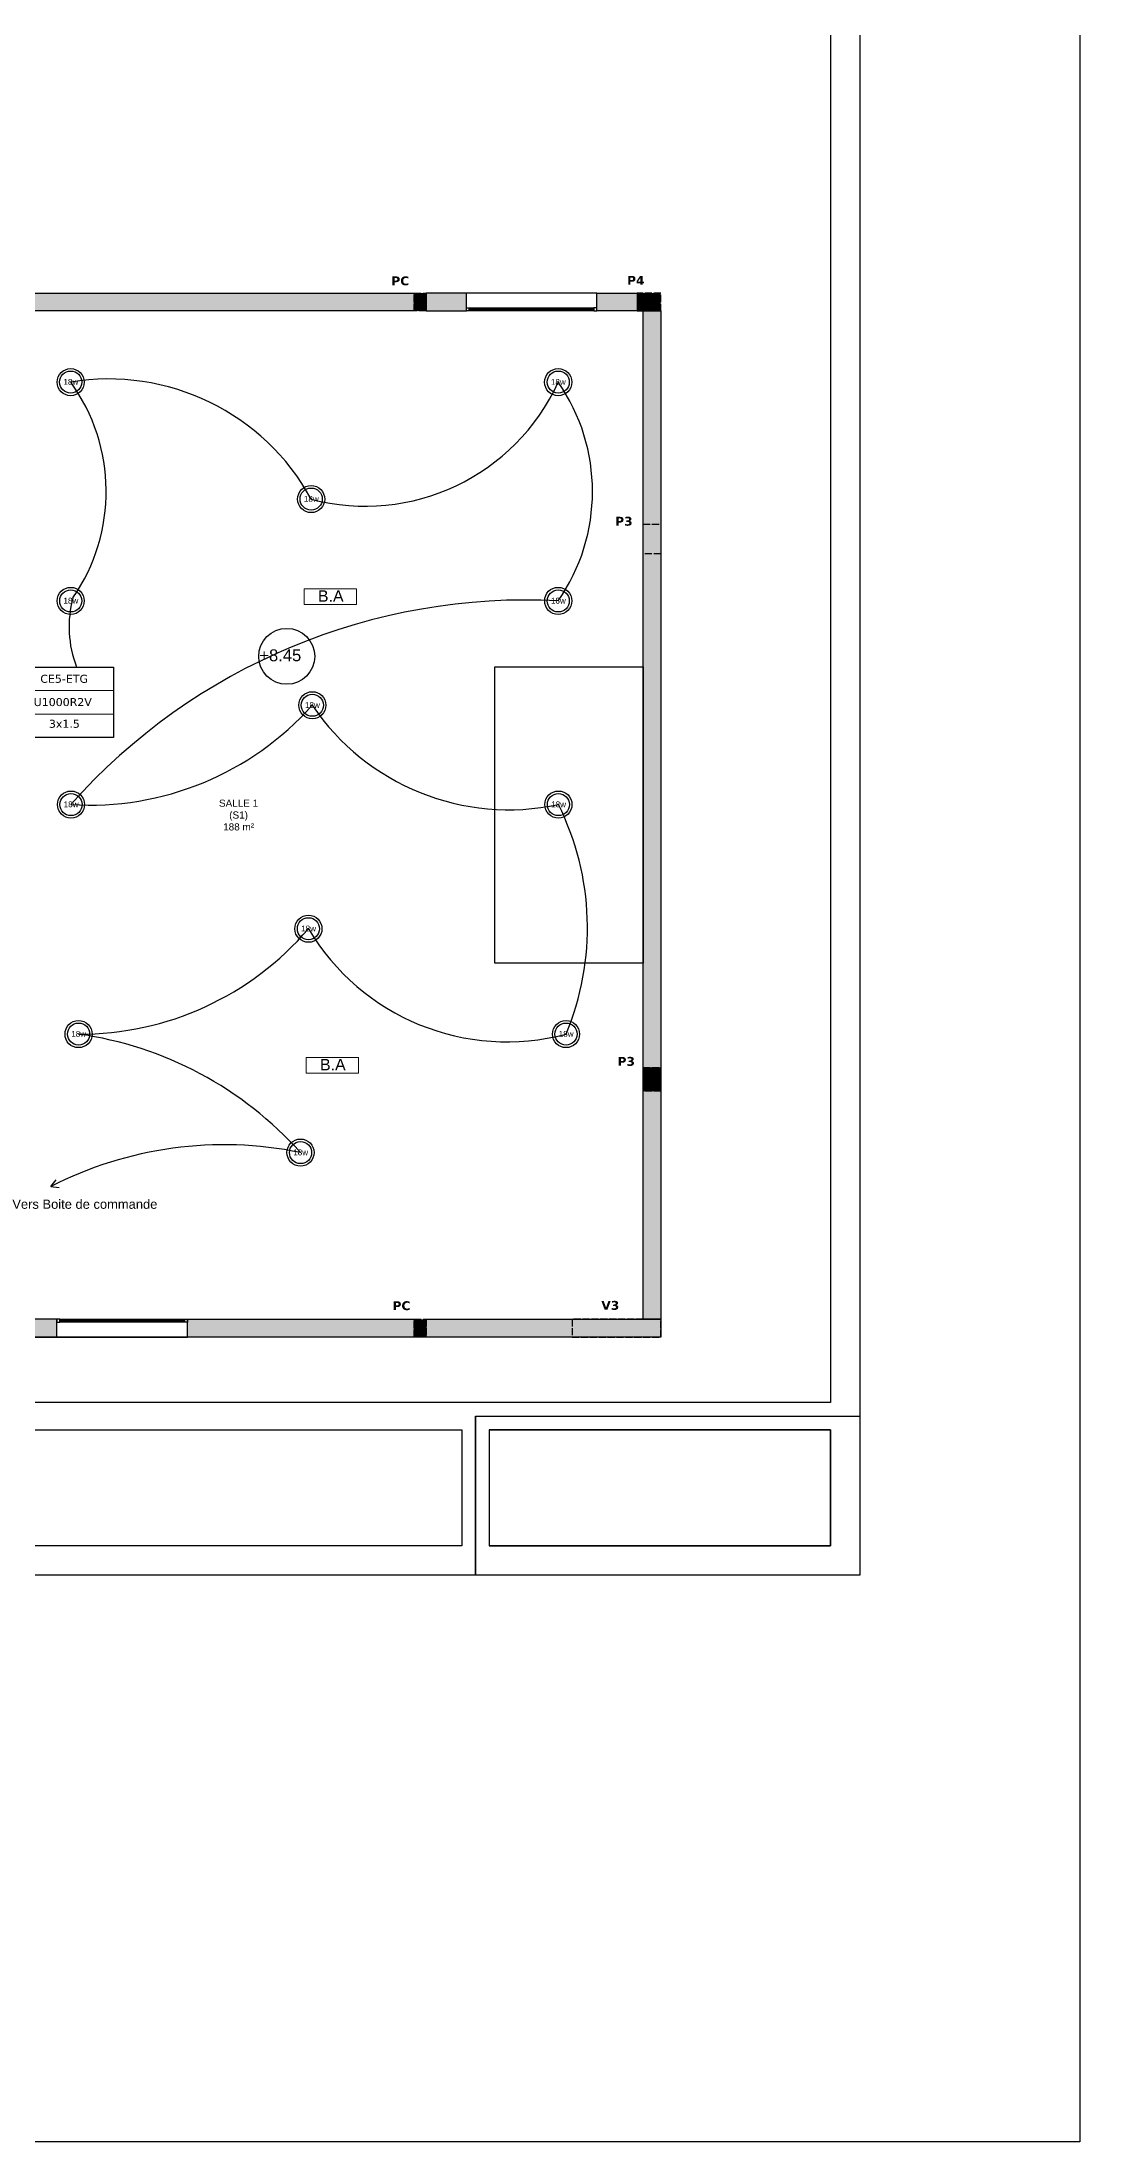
# Model space of a CAD drawing. Header units: millimetres. Extents: x 31778 to 54642, y 18502 to 28743.
# Drawn here: x 52891 to 54642, y 18502 to 22045 of the extents above; entities that cross this region are included whole.
import ezdxf
from ezdxf.enums import TextEntityAlignment as Align

# ---------------------------------------------------------------- set-up
doc = ezdxf.new("R2010")
doc.units = ezdxf.units.MM
doc.linetypes.add('ACAD_ISO02W100', pattern=[15, 12, -3])
doc.linetypes.add('ACAD_ISO03W100', pattern=[30, 12, -18])
for name, color, linetype in [('BS', 1, 'Continuous'), ('CIRCUITS ECLAIRAGE', 1, 'Continuous'), ('MUR BAS', 7, 'Continuous'), ('Plan Archi', 8, 'Continuous')]:
    doc.layers.add(name, color=color, linetype=linetype)
doc.layers.add('STRUCTURE POUTRES', color=5, linetype='ACAD_ISO03W100', lineweight=20)
doc.styles.add('ARIAL', font='arial.ttf')
doc.styles.get("Standard").update_dxf_attribs({"font": 'arial.ttf'})
doc.styles.add('STD', font='arial.ttf')
doc.styles.add('Verdana', font='verdana.ttf')

# ---------------------------------------------------------------- blocks, each defined once
blk = doc.blocks.new('18w')
at = {"layer": 'MUR BAS', "color": 1}
for radius in [46.6, 38.1]:
    blk.add_circle((54837.7, -12071.2), radius, dxfattribs=at)
at = {"layer": 'MUR BAS', "color": 1, "insert": (54812.6, -12060.4), "char_height": 20, "attachment_point": 1}
blk.add_mtext_dynamic_manual_height_columns('18w', width=53.485, gutter_width=100, heights=[0], dxfattribs=at)
blk = doc.blocks.new("bloc d'ambiance")
at = {"layer": 'BS', "color": 5, "lineweight": 20}
blk.add_lwpolyline([(22.1, 6.7), (22.1, -6.7), (-22.1, -6.7), (-22.1, 6.7)], close=True, dxfattribs=at)
at = {"layer": 'BS', "insert": (-10.4, 5.4), "char_height": 9.63, "width": 35.96, "attachment_point": 1, "style": 'STD'}
blk.add_mtext('B.A', dxfattribs=at)
blk = doc.blocks.new('ETIQ ECL')
at = {"color": 6, "linetype": 'ByBlock'}
blk.add_lwpolyline([(-28.1, 19.8), (28.1, 19.8), (28.1, -19.8), (-28.1, -19.8)], close=True, dxfattribs=at)
at = {"layer": 'STRUCTURE POUTRES', "color": 6, "linetype": 'ByBlock'}
for points in [[(-28.1, 19.8), (28.1, 19.8), (28.1, 6.6), (-28.1, 6.6)], [(-28.1, 6.6), (28.1, 6.6), (28.1, -6.6), (-28.1, -6.6)], [(-28.1, -6.6), (28.1, -6.6), (28.1, -19.8), (-28.1, -19.8)]]:
    blk.add_lwpolyline(points, close=True, dxfattribs=at)
at = {"layer": 'STRUCTURE POUTRES', "color": 6, "linetype": 'ByBlock', "style": 'Verdana'}
for tag, p in [('CIRCUIT', (0.3, 11)), ('CABLE', (-0.5, -2.1)), ('SECTION', (0.4, -14.3))]:
    blk.add_attdef(tag, text='', height=4.5, dxfattribs=at).set_placement(p, align=Align.CENTER)
blk = doc.blocks.new('FLECHZ')
at = {"color": 6}
for q in [(-13.5, 5), (-3.4, 14)]:
    blk.add_line((0, 0), q, dxfattribs=at)

msp = doc.modelspace()

# ---------------------------------------------------------------- hatches: boundary and pattern name
at = {"layer": 'Plan Archi'}
h = msp.add_hatch(color=256, dxfattribs=at)
h.dxf.hatch_style = 1
h.paths.add_polyline_path([(53519.127, 21591.417), (52786.629, 21591.417), (52786.629, 21621.417), (53519.127, 21621.417)])
at = {"layer": 'Plan Archi', "linetype": 'ACAD_ISO02W100'}
h = msp.add_hatch(color=256, dxfattribs=at)
h.dxf.hatch_style = 1
h.paths.add_polyline_path([(53519.127, 21621.417), (53539.127, 21621.417), (53539.127, 21591.417), (53519.127, 21591.417)])
at = {"layer": 'Plan Archi'}
h = msp.add_hatch(color=256, dxfattribs=at)
h.dxf.hatch_style = 1
h.paths.add_polyline_path([(53539.127, 21591.417), (53607.137, 21591.417), (53607.137, 21621.417), (53539.127, 21621.417)])
h = msp.add_hatch(color=256, dxfattribs=at)
h.dxf.hatch_style = 1
h.paths.add_polyline_path([(53827.137, 21591.417), (53827.137, 21621.417), (53895.147, 21621.417), (53895.147, 21591.417)])
at = {"layer": 'Plan Archi', "linetype": 'ACAD_ISO02W100'}
h = msp.add_hatch(color=256, dxfattribs=at)
h.dxf.hatch_style = 1
h.paths.add_polyline_path([(53935.147, 21621.417), (53895.147, 21621.417), (53895.147, 21591.417), (53935.147, 21591.417)])
at = {"layer": 'Plan Archi'}
h = msp.add_hatch(color=256, dxfattribs=at)
h.dxf.hatch_style = 1
h.paths.add_polyline_path([(53935.147, 19890.191), (53905.147, 19890.191), (53905.147, 21591.417), (53935.147, 21591.417)])
at = {"layer": 'Plan Archi', "linetype": 'ACAD_ISO02W100'}
for points in [[(53935.147, 21231.532), (53935.147, 21181.532), (53905.147, 21181.532), (53905.147, 21231.532)], [(53935.147, 20314.917), (53935.147, 20274.917), (53905.147, 20274.917), (53905.147, 20314.917)]]:
    msp.add_hatch(color=256, dxfattribs=at).paths.add_polyline_path(points)
at = {"layer": 'Plan Archi'}
h = msp.add_hatch(color=256, dxfattribs=at)
h.dxf.hatch_style = 1
h.paths.add_polyline_path([(52916.629, 19890.191), (52786.629, 19890.191), (52786.629, 19918.442), (52756.629, 19918.442), (52756.629, 19900.191), (52786.629, 19900.191), (52786.629, 19860.191), (52916.629, 19860.191)])
h = msp.add_hatch(color=256, dxfattribs=at)
h.dxf.hatch_style = 1
h.paths.add_polyline_path([(53136.629, 19890.191), (53519.127, 19890.191), (53519.127, 19860.191), (53136.629, 19860.191)])
at = {"layer": 'Plan Archi', "linetype": 'ACAD_ISO02W100'}
h = msp.add_hatch(color=256, dxfattribs=at)
h.dxf.hatch_style = 1
h.paths.add_polyline_path([(53519.127, 19890.191), (53539.127, 19890.191), (53539.127, 19860.191), (53519.127, 19860.191)])
at = {"layer": 'Plan Archi'}
h = msp.add_hatch(color=256, dxfattribs=at)
h.dxf.hatch_style = 1
h.paths.add_polyline_path([(53539.127, 19890.191), (53935.147, 19890.191), (53935.147, 19860.191), (53539.127, 19860.191)])
at = {"layer": 'Plan Archi', "linetype": 'ACAD_ISO02W100'}
h = msp.add_hatch(color=256, dxfattribs=at)
h.dxf.hatch_style = 1
h.paths.add_polyline_path([(53935.147, 19890.191), (53785.392, 19890.191), (53785.392, 19860.191), (53935.147, 19860.191)])

# ---------------------------------------------------------------- linework, layer by layer
for p, q in [((53599.705, 19703.81), (53599.705, 19507.973)), ((53622.655, 19726.76), (53622.655, 19458.248)), ((53645.605, 19703.81), (53645.605, 19507.973))]:
    msp.add_line(p, q)
at = {"color": 3}
msp.add_lwpolyline([(31777.707, 23840.818), (54642.2, 23840.818), (54642.2, 18501.955), (31777.707, 18501.955)], close=True, dxfattribs=at)
for points in [[(54270.976, 22511.363), (54270.976, 19458.248), (49994.626, 19458.248), (49994.626, 22511.363)], [(54221.251, 19703.81), (53645.605, 19703.81), (53645.605, 19507.973), (54221.251, 19507.973)]]:
    msp.add_lwpolyline(points, close=True)
for points in [[(50044.351, 19749.71), (50044.351, 22461.638), (54221.251, 22461.638), (54221.251, 19749.71)], [(54221.251, 19749.71), (50044.351, 19749.71)], [(50320.822, 19703.81), (53599.705, 19703.81)], [(53622.655, 19458.248), (53622.655, 19726.76), (54270.976, 19726.76)], [(54221.251, 19703.81), (54221.251, 19507.973), (53645.605, 19507.973)], [(53645.605, 19703.81), (54221.251, 19703.81), (54221.251, 19507.973), (53645.605, 19507.973)], [(53599.705, 19507.973), (50320.822, 19507.973)], [(53599.705, 19507.973), (50324.85, 19507.973)]]:
    msp.add_lwpolyline(points)
at = {"layer": 'CIRCUITS ECLAIRAGE', "color": 6}
for centre, radius, start, end in [((53003.839, 21087.379), 389.222, 28.647686, 99.464229), ((52684.943, 21286.753), 314.691, 325.279776, 35.905329), ((53436.912, 21619.36), 357.293, 255.161966, 335.519479), ((53496.942, 21286.753), 323.048, 325.167821, 34.839452), ((53124.91, 21058.206), 187.895, 164.78582, 201.14577), ((53707.796, 20077.448), 1026.227, 86.966172, 138.4132), ((52971.864, 21260.013), 502.401, 266.389771, 318.359069), ((53679.014, 21149.881), 400.074, 213.99559, 282.041308), ((53346.819, 20550.984), 464.628, 337.242873, 26.542688), ((52955.453, 20877.801), 506.553, 269.725927, 319.529063), ((53675.362, 20746.881), 388.688, 210.600992, 284.895523), ((52867.122, 19759.66), 617.598, 41.810229, 82.004236), ((53198.247, 19544.678), 639.894, 78.350897, 117.157282)]:
    msp.add_arc(centre, radius, start, end, dxfattribs=at)
at = {"layer": 'Plan Archi'}
for p, q in [((53612.137, 21596.417), (53822.137, 21596.417)), ((53822.137, 21591.417), (53612.137, 21591.417)), ((52921.629, 19890.191), (53131.629, 19890.191)), ((53131.629, 19885.191), (52921.629, 19885.191)), ((53935.147, 19860.191), (51029.441, 19860.191))]:
    msp.add_line(p, q, dxfattribs=at)
at = {"layer": 'Plan Archi', "linetype": 'ACAD_ISO02W100'}
msp.add_line((53935.307, 20274.917), (53905.307, 20274.917), dxfattribs=at)
at = {"layer": 'Plan Archi'}
for points in [[(53519.127, 21591.417), (52786.629, 21591.417), (52786.629, 21621.417), (53519.127, 21621.417)], [(53539.127, 21591.417), (53607.137, 21591.417), (53607.137, 21621.417), (53539.127, 21621.417)], [(53827.137, 21591.417), (53827.137, 21621.417), (53895.147, 21621.417), (53895.147, 21591.417)], [(53607.137, 21596.417), (53612.137, 21596.417), (53612.137, 21591.417), (53607.137, 21591.417)], [(53612.137, 21595.167), (53613.637, 21595.167), (53613.637, 21592.667), (53612.137, 21592.667)], [(53820.637, 21593.417), (53613.637, 21593.417), (53613.637, 21594.417), (53820.637, 21594.417)], [(53822.137, 21595.167), (53820.637, 21595.167), (53820.637, 21592.667), (53822.137, 21592.667)], [(53827.137, 21596.417), (53822.137, 21596.417), (53822.137, 21591.417), (53827.137, 21591.417)], [(53935.147, 19890.191), (53905.147, 19890.191), (53905.147, 21591.417), (53935.147, 21591.417)], [(53655.147, 20990.804), (53905.147, 20990.804), (53905.147, 20490.804), (53655.147, 20490.804)], [(52916.629, 19890.191), (52786.629, 19890.191), (52786.629, 19918.442), (52756.629, 19918.442), (52756.629, 19900.191), (52786.629, 19900.191), (52786.629, 19860.191), (52916.629, 19860.191)], [(52916.629, 19885.191), (52921.629, 19885.191), (52921.629, 19890.191), (52916.629, 19890.191)], [(52921.629, 19886.441), (52923.129, 19886.441), (52923.129, 19888.941), (52921.629, 19888.941)], [(52923.129, 19888.191), (53130.129, 19888.191), (53130.129, 19887.191), (52923.129, 19887.191)], [(53131.629, 19886.441), (53130.129, 19886.441), (53130.129, 19888.941), (53131.629, 19888.941)], [(53136.629, 19885.191), (53131.629, 19885.191), (53131.629, 19890.191), (53136.629, 19890.191)], [(53136.629, 19890.191), (53519.127, 19890.191), (53519.127, 19860.191), (53136.629, 19860.191)], [(53539.127, 19890.191), (53935.147, 19890.191), (53935.147, 19860.191), (53539.127, 19860.191)]]:
    msp.add_lwpolyline(points, close=True, dxfattribs=at)
at = {"layer": 'Plan Archi', "linetype": 'ACAD_ISO02W100'}
for points in [[(53519.127, 21621.417), (53539.127, 21621.417), (53539.127, 21591.417), (53519.127, 21591.417)], [(53935.147, 21621.417), (53895.147, 21621.417), (53895.147, 21591.417), (53935.147, 21591.417)], [(53935.147, 21231.532), (53935.147, 21181.532), (53905.147, 21181.532), (53905.147, 21231.532)], [(53935.147, 20314.917), (53935.147, 20274.917), (53905.147, 20274.917), (53905.147, 20314.917)], [(53519.127, 19890.191), (53539.127, 19890.191), (53539.127, 19860.191), (53519.127, 19860.191)], [(53935.147, 19890.191), (53785.392, 19890.191), (53785.392, 19860.191), (53935.147, 19860.191)]]:
    msp.add_lwpolyline(points, close=True, dxfattribs=at)
at = {"layer": 'Plan Archi'}
for points in [[(53827.137, 21621.417), (53607.137, 21621.417)], [(52916.629, 19860.191), (53136.629, 19860.191)]]:
    msp.add_lwpolyline(points, dxfattribs=at)
msp.add_circle((53304.165, 21008.604), 47.173, dxfattribs=at)

# ---------------------------------------------------------------- block references
at = {"layer": 'CIRCUITS ECLAIRAGE', "xscale": 0.4899999999999999, "yscale": 0.4899999999999999, "zscale": 0.4899999999999999}
for p in [(26069.359, 27386.177), (26891.607, 27386.177), (26474.935, 27188.855), (26069.383, 27017.11), (26891.63, 27017.11), (26476.841, 26841.062), (26069.75, 26673.483), (26891.997, 26673.483), (26470.326, 26463.89), (26082.551, 26286.128), (26904.798, 26286.128), (26456.974, 26086.265)]:
    msp.add_blockref('18w', p, dxfattribs=at)
at = {"layer": 'CIRCUITS ECLAIRAGE', "color": 6, "xscale": 2, "yscale": 2, "zscale": 2}
for p in [(53377.538, 21109.314, -0.077), (53381.088, 20318.526, -0.077)]:
    msp.add_blockref("bloc d'ambiance", p, dxfattribs=at)
at = {"layer": 'CIRCUITS ECLAIRAGE', "color": 6, "linetype": 'ByBlock', "xscale": 3, "yscale": 3, "zscale": 3}
msp.add_blockref('ETIQ ECL', (52927.894, 20931.024), dxfattribs=at).add_auto_attribs({'SECTION': '3x1.5', 'CABLE': 'U1000R2V', 'CIRCUIT': 'CE5-ETG'})
at = {"layer": 'CIRCUITS ECLAIRAGE', "color": 6, "rotation": 250.9393647234725}
msp.add_blockref('FLECHZ', (52906.178, 20114.027), dxfattribs=at)

# ---------------------------------------------------------------- texts
at = {"layer": 'Plan Archi', "color": 6}
msp.add_text('Vers Boite de commande', height=15.6, dxfattribs=at).set_placement((52841.333, 20076.516))
at = {"layer": 'Plan Archi', "linetype": 'ACAD_ISO02W100', "char_height": 15, "width": 285.15421, "attachment_point": 1, "style": 'ARIAL'}
for s, insert in [('{\\fVerdana|b1|i0|c0|p34;PC}', (53480.564, 21649.672)), ('{\\fVerdana|b1|i0|c0|p34;P4}', (53878.217, 21650.536)), ('{\\fVerdana|b1|i0|c0|p34;P3}', (53858.132, 21244.078)), ('{\\fVerdana|b1|i0|c0|p34;P3}', (53862.106, 20332.727)), ('{\\fVerdana|b1|i0|c0|p34;PC}', (53482.59, 19920.519)), ('{\\fVerdana|b1|i0|c0|p34;V3}', (53834.821, 19921.047))]:
    msp.add_mtext(s, dxfattribs=dict(at, insert=insert))
at = {"layer": 'Plan Archi'}
for s, insert, char_height, width, attachment_point in [('+8.45', (53257.972, 21020.38), 20, 133.92991, 1), ('SALLE 1\\P(S1)\\P188 m²', (53222.993, 20740.804), 12, 182.53376, 5)]:
    msp.add_mtext(s, dxfattribs=dict(at, insert=insert, char_height=char_height, width=width, attachment_point=attachment_point))

doc.saveas('drawing.dxf')
